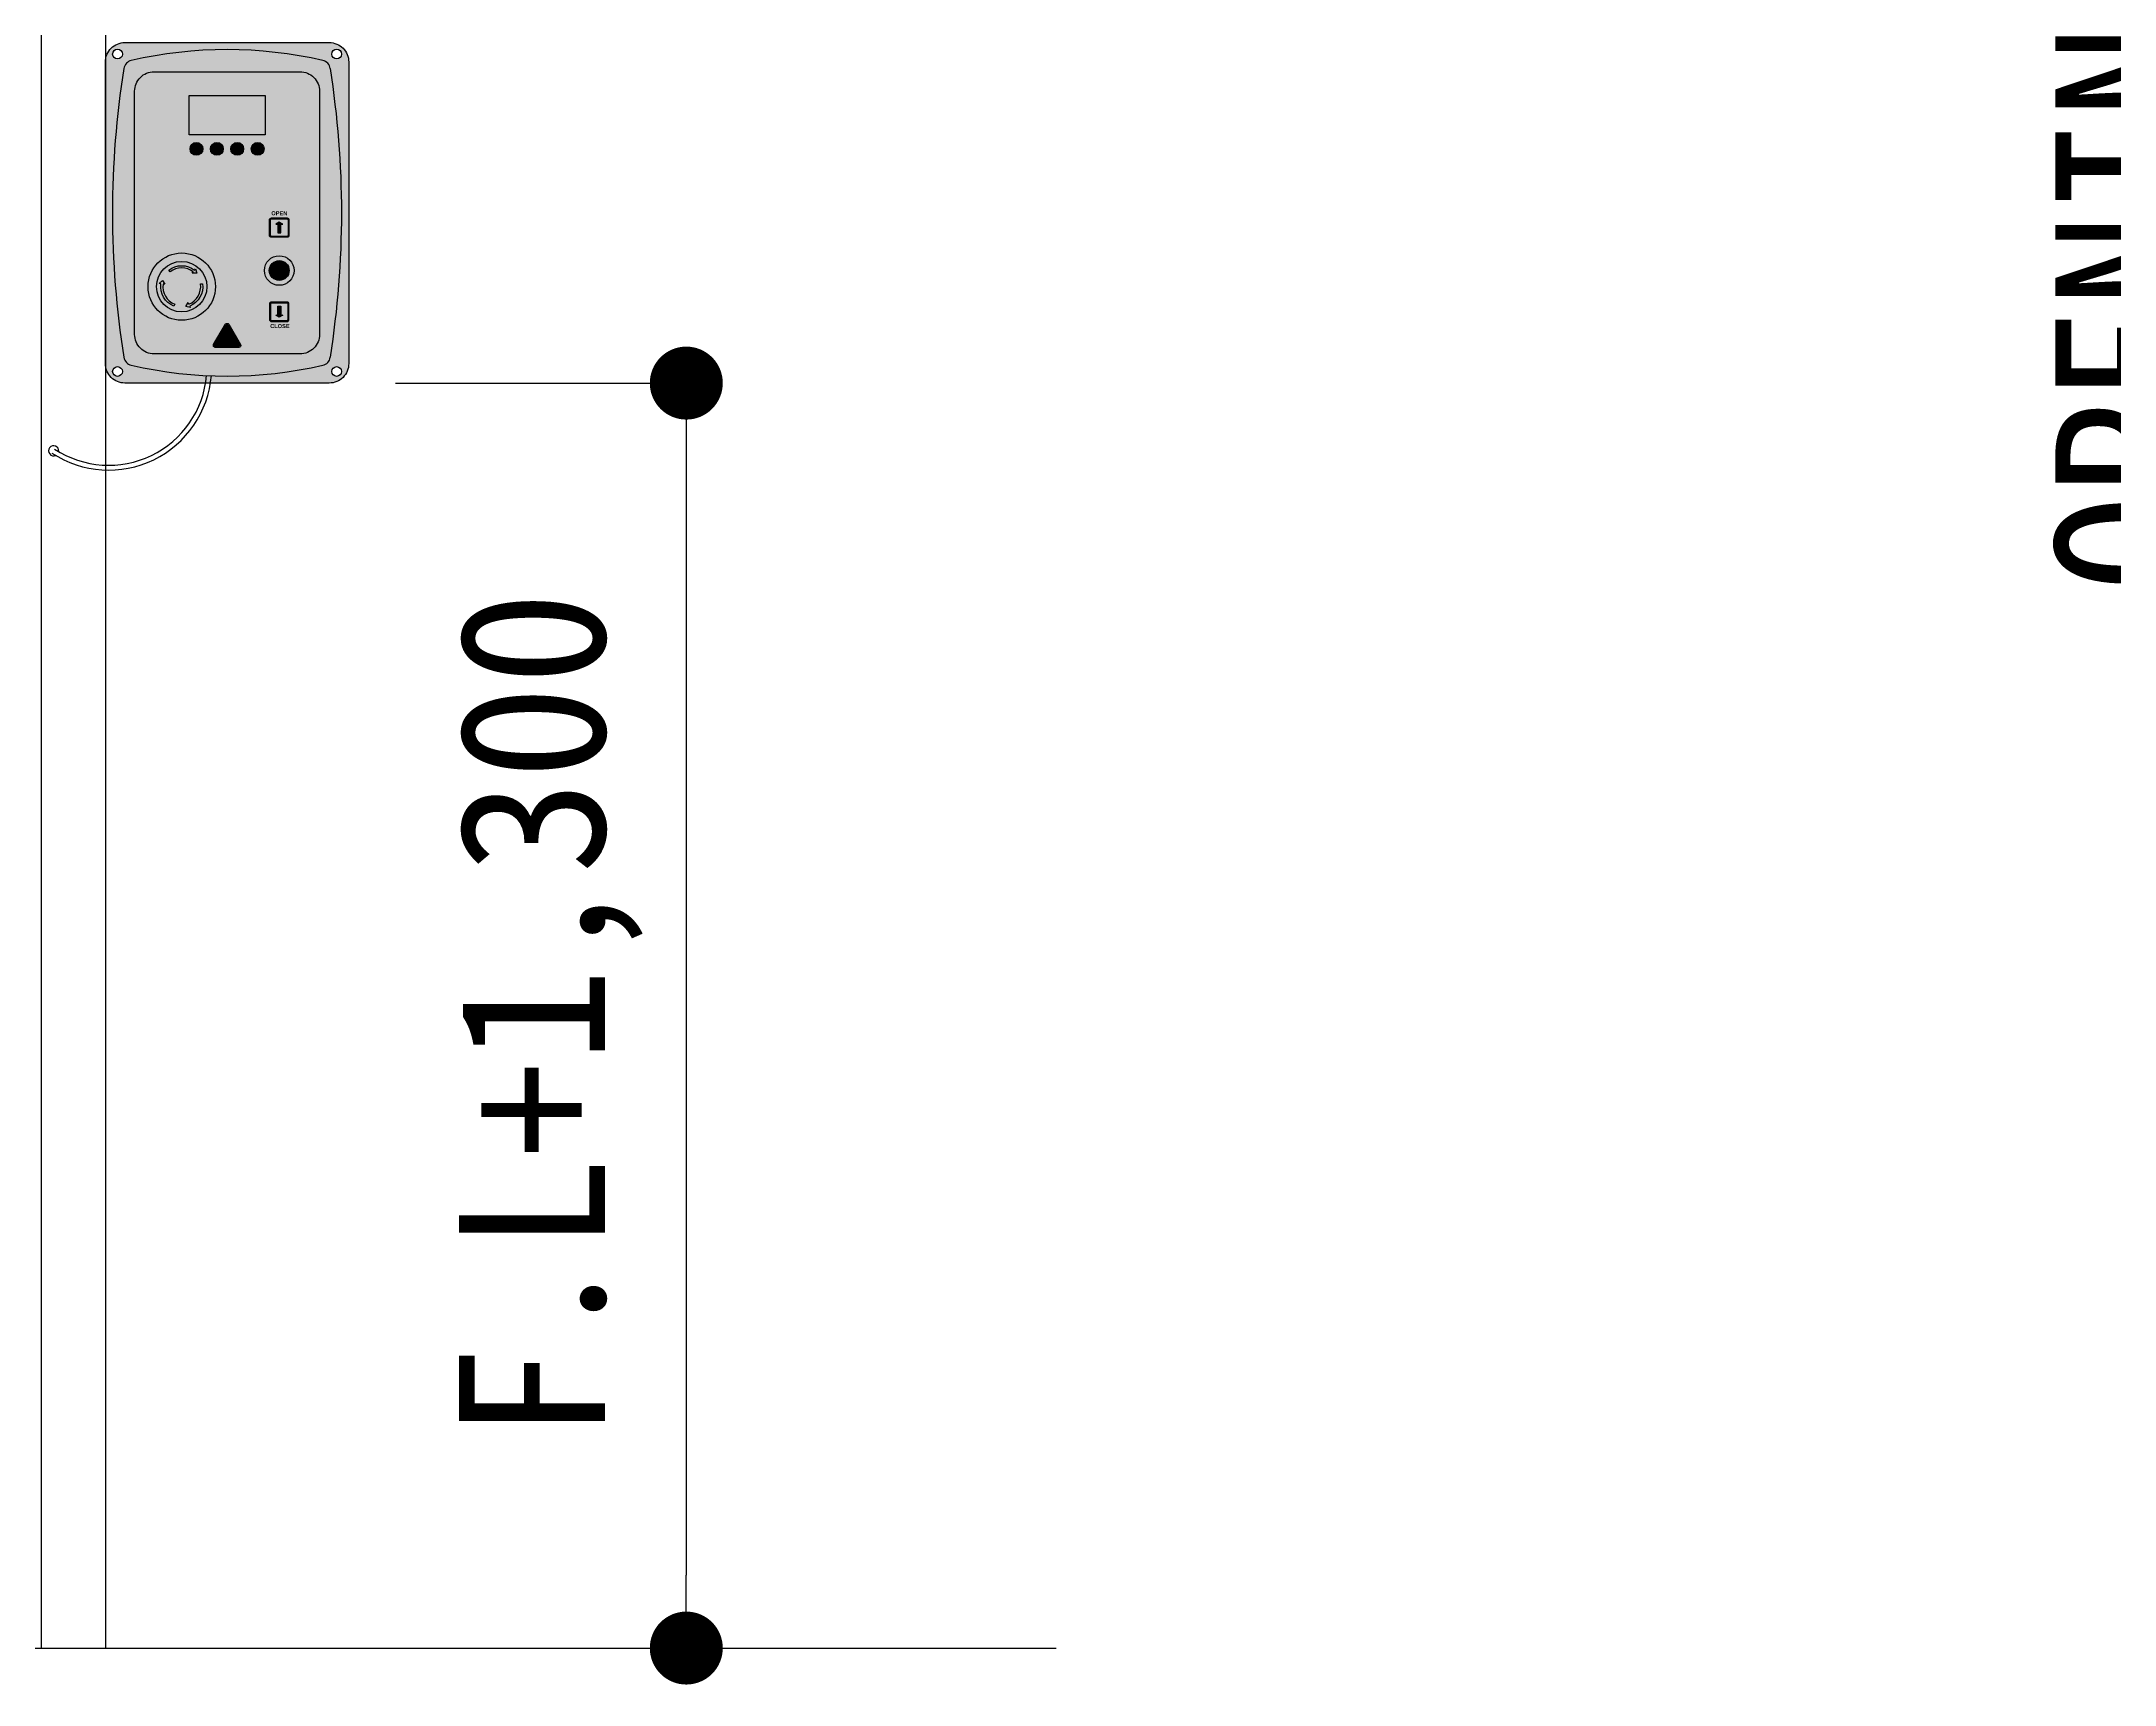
# Model space of a CAD drawing. Header units: millimetres. Extents: x 909 to 159266, y 137 to 21462.
# Drawn here: x 91008 to 93139, y 10849 to 12537 of the extents above; entities that cross this region are included whole.
import ezdxf

# ---------------------------------------------------------------- set-up
doc = ezdxf.new("R2010")
doc.units = ezdxf.units.MM
doc.header["$LTSCALE"] = 50
doc.header["$MEASUREMENT"] = 0
doc.layers.get('Defpoints').update_dxf_attribs({"color": 181})
for name, color, linetype in [('252', 252, 'Continuous'), ('DIM', 7, 'Continuous'), ('FIN', 5, 'Continuous'), ('OHD Frame', 2, 'Continuous'), ('OHD Track', 4, 'Continuous')]:
    doc.layers.add(name, color=color, linetype=linetype)
doc.styles.add('2020음성 1차', font='나눔고딕Bold.ttf')
doc.styles.add('돋움체', font='')
doc.styles.get('돋움체').set_extended_font_data('DotumChe')
doc.dimstyles.new('류재성$0', dxfattribs={"dimscale": 50, "dimtxt": 3, "dimasz": 1.5, "dimexe": 0, "dimexo": 2, "dimgap": 1, "dimtad": 1, "dimdec": 0, "dimdsep": 46, "dimlunit": 6, "dimtxsty": '2020음성 1차', "dimblk1": 'DOT', "dimblk2": 'DOT', "dimsah": 1, "dimcen": 0.09, "dimclrt": 4, "dimadec": 0, "dimazin": 0, "dimtfac": 1, "dimtdec": 4, "dimtofl": 0, "dimtmove": 0, "dimatfit": 3, "dimldrblk": 'DOT', "dimfxl": 1, "dimtolj": 1, "dimtzin": 0, "dimarcsym": 0})

# ---------------------------------------------------------------- blocks, each defined once
blk = doc.blocks.new('_Dot')
at = {"layer": 'DIM', "color": 0, "lineweight": -2}
blk.add_line((-0.5, 0), (-1, 0), dxfattribs=at)
at = {"layer": 'DIM', "color": 0, "const_width": 0.5}
blk.add_lwpolyline([(-0.25, 0, 1), (0.25, 0, 1)], format="xyb", close=True, dxfattribs=at)
blk = doc.blocks.new('*D5548')
at = {"layer": '252', "color": 0, "lineweight": -2}
for p, q in [((91372, 12186.2), (91670.8, 12186.2)), ((91670.8, 12111.2), (91670.8, 10961.2)), ((91491, 10886.2), (91670.8, 10886.2))]:
    blk.add_line(p, q, dxfattribs=at)
at = {"layer": 'Defpoints', "color": 0}
for p in [(91272, 12186.2), (91391, 10886.2), (91670.8, 10886.2)]:
    blk.add_point(p, dxfattribs=at)
at = {"layer": '252', "color": 0, "linetype": 'ByBlock', "lineweight": -2, "xscale": 75, "yscale": 75, "zscale": 75}
for p, rotation in [((91670.8, 12186.2), 90), ((91670.8, 10886.2), 270)]:
    blk.add_blockref('_Dot', p, dxfattribs=dict(at, rotation=rotation))
at = {"layer": '252', "color": 4, "insert": (91531.5, 11536.2), "char_height": 150, "attachment_point": 5, "rotation": 90, "style": '돋움체'}
blk.add_mtext('\\A1;F.L+1,300', dxfattribs=at)
blk = doc.blocks.new('*U3808')
blk.add_lwpolyline([(13.2, 0.7), (14.4, -3.8), (9.7, -3.8), (10.8, -2.4, 0.343978), (-13.1, -2.4), (-14.4, -0.7, -0.343978), (12.1, -0.7), (13.2, 0.7)], format="xyb")
blk = doc.blocks.new('*U3807')
at = {"color": 0, "linetype": 'ByBlock', "lineweight": -2, "transparency": 16777216}
blk.add_blockref('*U3808', (1466522.3, 9931), dxfattribs=at)
for p, rotation in [((1466505.3, 9905.4), 120), ((1466536, 9903.5), 240)]:
    blk.add_blockref('*U3808', p, dxfattribs=dict(at, rotation=rotation))
blk = doc.blocks.new('SPC-CONTROL')
at = {"true_color": 0x050505}
h = blk.add_hatch(color=18, dxfattribs=at)
h.dxf.hatch_style = 1
h.paths.add_polyline_path([(52600, 56292.8), (52390, 56292.8, 0.414214), (52370, 56272.8), (52370, 55962.8, 0.414214), (52390, 55942.8), (52600, 55942.8, 0.414214), (52620, 55962.8), (52620, 56272.8, 0.414214)])
h.paths.add_polyline_path([(52396.5, 56274.3, 0.305681), (52388.9, 56266.1, 0.078861), (52388.9, 55969.4, 0.305681), (52396.5, 55961.2, 0.113868), (52593.4, 55961.2, 0.305681), (52601, 55969.4, 0.078861), (52601, 56266.1, 0.305681), (52593.4, 56274.3, 0.113868)], flags=16)
h.paths.add_polyline_path([(52570, 56262.8, -0.414214), (52590, 56242.8), (52590, 55992.8, -0.414214), (52570, 55972.8), (52420, 55972.8, -0.414214), (52400, 55992.8), (52400, 56242.8, -0.414214), (52420, 56262.8)], flags=0)
h.paths.add_polyline_path([(52602.6, 56280.9, -1), (52612.6, 56280.9, -1)], flags=16)
h.paths.add_polyline_path([(52377.4, 56280.9, -1), (52387.4, 56280.9, -1)], flags=16)
h.paths.add_polyline_path([(52612.6, 55954.7, -1), (52602.6, 55954.7, -1)], flags=16)
h.paths.add_polyline_path([(52387.4, 55954.7, -1), (52377.4, 55954.7, -1)], flags=16)
at = {"true_color": 0x636466}
h = blk.add_hatch(color=251, dxfattribs=at)
h.dxf.hatch_style = 1
h.paths.add_polyline_path([(52601, 56266.1, 0.305681), (52593.4, 56274.3, 0.113868), (52396.5, 56274.3, 0.305681), (52388.9, 56266.1, 0.078861), (52388.9, 55969.4, 0.305681), (52396.5, 55961.2, 0.113868), (52593.4, 55961.2, 0.305681), (52601, 55969.4, 0.078861)])
h.paths.add_polyline_path([(52590, 55992.8, -0.414214), (52570, 55972.8), (52420, 55972.8, -0.414214), (52400, 55992.8), (52400, 56242.8, -0.414214), (52420, 56262.8), (52570, 56262.8, -0.414214), (52590, 56242.8)], flags=16)
at = {"true_color": 0x7aafdf}
h = blk.add_hatch(color=143, dxfattribs=at)
h.dxf.hatch_style = 1
h.paths.add_polyline_path([(52590, 56242.8, 0.414214), (52570, 56262.8), (52420, 56262.8, 0.414214), (52400, 56242.8), (52400, 55992.8, 0.414214), (52420, 55972.8), (52570, 55972.8, 0.414214), (52590, 55992.8)])
at = {"true_color": 0x0ac2ff}
h = blk.add_hatch(color=140, dxfattribs=at)
h.dxf.hatch_style = 1
h.paths.add_polyline_path([(52534, 56238.5), (52455.9, 56238.5), (52455.9, 56197.8), (52534, 56197.8)])
at = {"true_color": 0xffffff}
h = blk.add_hatch(color=7, dxfattribs=at)
h.dxf.hatch_style = 1
h.paths.add_polyline_path([(52470.1, 56183.5, 1), (52457, 56183.5, 1)])
h.paths.add_polyline_path([(52458, 56183.5, -1), (52469.1, 56183.5, -1)], flags=16)
h = blk.add_hatch(color=1)
h.dxf.hatch_style = 1
h.paths.add_polyline_path([(52458, 56183.5, 1), (52469.1, 56183.5, 1)])
h = blk.add_hatch(color=7, dxfattribs=at)
h.dxf.hatch_style = 1
h.paths.add_polyline_path([(52491.1, 56183.5, 1), (52477.9, 56183.5, 1)])
h.paths.add_polyline_path([(52478.9, 56183.5, -1), (52490.1, 56183.5, -1)], flags=16)
at = {"true_color": 0x22346e}
h = blk.add_hatch(color=159, dxfattribs=at)
h.dxf.hatch_style = 1
h.paths.add_polyline_path([(52478.9, 56183.5, 1), (52490.1, 56183.5, 1)])
at = {"true_color": 0xffffff}
h = blk.add_hatch(color=7, dxfattribs=at)
h.dxf.hatch_style = 1
h.paths.add_polyline_path([(52512, 56183.5, 1), (52498.8, 56183.5, 1)])
h.paths.add_polyline_path([(52499.8, 56183.5, -1), (52511, 56183.5, -1)], flags=16)
h = blk.add_hatch(color=140)
h.dxf.hatch_style = 1
h.paths.add_polyline_path([(52511, 56183.5, 1), (52499.8, 56183.5, 1)])
h = blk.add_hatch(color=7, dxfattribs=at)
h.dxf.hatch_style = 1
h.paths.add_polyline_path([(52533, 56183.5, 1), (52519.8, 56183.5, 1)])
h.paths.add_polyline_path([(52520.8, 56183.5, -1), (52532, 56183.5, -1)], flags=16)
at = {"true_color": 0x136734}
h = blk.add_hatch(color=116, dxfattribs=at)
h.dxf.hatch_style = 1
h.paths.add_polyline_path([(52532, 56183.5, 1), (52520.8, 56183.5, 1)])
at = {"true_color": 0xffffff}
h = blk.add_hatch(color=7, dxfattribs=at)
h.dxf.hatch_style = 1
h.paths.add_polyline_path([(52558.6, 56094.6), (52558.6, 56110.6, 0.414214), (52556.6, 56112.6), (52540.6, 56112.6, 0.414214), (52538.6, 56110.6), (52538.6, 56094.6, 0.414214), (52540.6, 56092.6), (52556.6, 56092.6, 0.414214)])
h.paths.add_polyline_path([(52540.6, 56093.6, -0.414214), (52539.6, 56094.6), (52539.6, 56110.6, -0.414214), (52540.6, 56111.6), (52556.6, 56111.6, -0.414214), (52557.6, 56110.6), (52557.6, 56094.6, -0.414214), (52556.6, 56093.6)], flags=16)
h.paths.add_polyline_path([(52550.2, 56097.1), (52547.1, 56097.1), (52547.1, 56106.1), (52545, 56106.1), (52548.6, 56108.3), (52552.3, 56106.1), (52550.2, 56106.1)], flags=0)
h = blk.add_hatch(color=7, dxfattribs=at)
h.dxf.hatch_style = 1
h.paths.add_polyline_path([(52550.2, 56106.1), (52552.3, 56106.1), (52548.6, 56108.3), (52545, 56106.1), (52547.1, 56106.1), (52547.1, 56097.1), (52550.2, 56097.1)])
at = {"true_color": 0xffff14}
h = blk.add_hatch(color=2, dxfattribs=at)
h.dxf.hatch_style = 1
h.paths.add_polyline_path([(52482.9, 56041.9, 1), (52413.8, 56041.9, 1)])
h.paths.add_polyline_path([(52422.4, 56041.9, -1), (52474.3, 56041.9, -1)], flags=16)
h.paths.add_polyline_path([(52440.3, 56022, -0.343978), (52427.1, 56044.9), (52425.3, 56045.1), (52428.6, 56048.4), (52430.9, 56044.3), (52429.1, 56044.6, 0.343978), (52441.1, 56023.9)], flags=0)
h.paths.add_polyline_path([(52452.6, 56021.6), (52455, 56025.6), (52455.6, 56023.9, 0.343978), (52467.6, 56044.6), (52469.7, 56044.9, -0.343978), (52456.4, 56022), (52457.1, 56020.3)], flags=0)
h.paths.add_polyline_path([(52436.4, 56057.2), (52435.1, 56058.9, -0.343978), (52461.6, 56058.9), (52462.7, 56060.3), (52463.8, 56055.8), (52459.2, 56055.8), (52460.3, 56057.2, 0.343978)], flags=0)
h = blk.add_hatch(color=1)
h.dxf.hatch_style = 1
h.paths.add_polyline_path([(52563.9, 56058.5, 1), (52533.4, 56058.5, 1)])
h.paths.add_polyline_path([(52538.4, 56058.5, -1), (52558.9, 56058.5, -1)], flags=16)
h.paths.add_polyline_path([(52539.4, 56058.5, -1), (52557.9, 56058.5, -1)], flags=0)
h = blk.add_hatch(color=1)
h.dxf.hatch_style = 1
h.paths.add_polyline_path([(52422.4, 56041.9, 1), (52474.3, 56041.9, 1)])
h.paths.add_polyline_path([(52436.4, 56057.2), (52435.1, 56058.9, -0.343978), (52461.6, 56058.9), (52462.7, 56060.3), (52463.8, 56055.8), (52459.2, 56055.8), (52460.3, 56057.2, 0.343978)], flags=16)
h.paths.add_polyline_path([(52467.6, 56044.6), (52469.7, 56044.9, -0.343978), (52456.4, 56022), (52457.1, 56020.3), (52452.6, 56021.6), (52455, 56025.6), (52455.6, 56023.9, 0.343978)], flags=16)
h.paths.add_polyline_path([(52430.9, 56044.3), (52429.1, 56044.6, 0.343978), (52441.1, 56023.9), (52440.3, 56022, -0.343978), (52427.1, 56044.9), (52425.3, 56045.1), (52428.6, 56048.4)], flags=16)
h = blk.add_hatch(color=1)
h.dxf.hatch_style = 1
h.paths.add_polyline_path([(52435.1, 56058.9), (52436.4, 56057.2, -0.343978), (52460.3, 56057.2), (52459.2, 56055.8), (52463.8, 56055.8), (52462.7, 56060.3), (52461.6, 56058.9, 0.343978)])
h.paths.add_polyline_path([(52429.1, 56044.6), (52430.9, 56044.3), (52428.6, 56048.4), (52425.3, 56045.1), (52427.1, 56044.9, 0.343978), (52440.3, 56022), (52441.1, 56023.9, -0.343978)])
h.paths.add_polyline_path([(52469.7, 56044.9), (52467.6, 56044.6, -0.343978), (52455.6, 56023.9), (52455, 56025.6), (52452.6, 56021.6), (52457.1, 56020.3), (52456.4, 56022, 0.343978)])
at = {"true_color": 0xffffff}
h = blk.add_hatch(color=7, dxfattribs=at)
h.dxf.hatch_style = 1
h.paths.add_polyline_path([(52538.4, 56058.5, 1), (52558.9, 56058.5, 1)])
h.paths.add_polyline_path([(52557.9, 56058.5, -1), (52539.4, 56058.5, -1)], flags=16)
h = blk.add_hatch(color=1)
h.dxf.hatch_style = 1
h.paths.add_polyline_path([(52539.4, 56058.5, 1), (52557.9, 56058.5, 1)])
h = blk.add_hatch(color=7, dxfattribs=at)
h.dxf.hatch_style = 1
h.paths.add_polyline_path([(52558.6, 56024.1), (52558.6, 56008.1, -0.414214), (52556.6, 56006.1), (52540.6, 56006.1, -0.414214), (52538.6, 56008.1), (52538.6, 56024.1, -0.414214), (52540.6, 56026.1), (52556.6, 56026.1, -0.414214)])
h.paths.add_polyline_path([(52540.6, 56025.1, 0.414214), (52539.6, 56024.1), (52539.6, 56008.1, 0.414214), (52540.6, 56007.1), (52556.6, 56007.1, 0.414214), (52557.6, 56008.1), (52557.6, 56024.1, 0.414214), (52556.6, 56025.1)], flags=16)
h.paths.add_polyline_path([(52550.2, 56021.7), (52547.1, 56021.7), (52547.1, 56012.7), (52545, 56012.7), (52548.6, 56010.5), (52552.3, 56012.7), (52550.2, 56012.7)], flags=0)
h = blk.add_hatch(color=7, dxfattribs=at)
h.dxf.hatch_style = 1
h.paths.add_polyline_path([(52550.2, 56012.7), (52552.3, 56012.7), (52548.6, 56010.5), (52545, 56012.7), (52547.1, 56012.7), (52547.1, 56021.7), (52550.2, 56021.7)])
at = {"true_color": 0x030303}
h = blk.add_hatch(color=18, dxfattribs=at)
h.dxf.hatch_style = 1
h.paths.add_polyline_path([(52496.7, 56003.2, 0.57735), (52493.2, 56003.2), (52481.2, 55982.4, 0.57735), (52482.9, 55979.4), (52507, 55979.4, 0.57735), (52508.7, 55982.4)])
h.paths.add_polyline_path([(52507.8, 55981.9, -0.57735), (52507, 55980.4), (52482.9, 55980.4, -0.57735), (52482.1, 55981.9), (52494.1, 56002.7, -0.57735), (52495.8, 56002.7)], flags=16)
at = {"true_color": 0xffff14}
h = blk.add_hatch(color=2, dxfattribs=at)
h.dxf.hatch_style = 1
h.paths.add_polyline_path([(52495.8, 56002.7, 0.57735), (52494.1, 56002.7), (52482.1, 55981.9, 0.57735), (52482.9, 55980.4), (52507, 55980.4, 0.57735), (52507.8, 55981.9)])
at = {"true_color": 0x030303}
h = blk.add_hatch(color=18, dxfattribs=at)
h.dxf.hatch_style = 1
h.paths.add_polyline_path([(52493.1, 55986.1), (52493.9, 55981.9), (52497.7, 55983.7), (52496, 55984.6), (52499, 55990.6), (52493.9, 55991), (52496.5, 55998.2), (52493.7, 55999.3), (52489.9, 55989), (52496.7, 55989), (52494.8, 55985.2)])
at = {"elevation": 0}
blk.add_lwpolyline([(52390, 56292.8), (52600, 56292.8, -0.414214), (52620, 56272.8), (52620, 55962.8, -0.414214), (52600, 55942.8), (52390, 55942.8, -0.414214), (52370, 55962.8), (52370, 56272.8, -0.414214)], format="xyb", close=True, dxfattribs=at)
at = {"color": 143, "true_color": 0x7aafdf, "elevation": 0}
blk.add_lwpolyline([(52420, 56262.8), (52570, 56262.8, -0.414214), (52590, 56242.8), (52590, 55992.8, -0.414214), (52570, 55972.8), (52420, 55972.8, -0.414214), (52400, 55992.8), (52400, 56242.8, -0.414214)], format="xyb", close=True, dxfattribs=at)
at = {"color": 18, "true_color": 0x030303, "elevation": 0}
blk.add_lwpolyline([(52455.9, 56238.5), (52534, 56238.5), (52534, 56197.8), (52455.9, 56197.8)], close=True, dxfattribs=at)
at = {"color": 7, "true_color": 0xffffff, "elevation": 0}
for points in [[(52540.6, 56112.6), (52556.6, 56112.6, -0.414214), (52558.6, 56110.6), (52558.6, 56094.6, -0.414214), (52556.6, 56092.6), (52540.6, 56092.6, -0.414214), (52538.6, 56094.6), (52538.6, 56110.6, -0.414214)], [(52540.6, 56111.6), (52556.6, 56111.6, -0.414214), (52557.6, 56110.6), (52557.6, 56094.6, -0.414214), (52556.6, 56093.6), (52540.6, 56093.6, -0.414214), (52539.6, 56094.6), (52539.6, 56110.6, -0.414214)], [(52540.6, 56006.1), (52556.6, 56006.1, 0.414214), (52558.6, 56008.1), (52558.6, 56024.1, 0.414214), (52556.6, 56026.1), (52540.6, 56026.1, 0.414214), (52538.6, 56024.1), (52538.6, 56008.1, 0.414214)], [(52540.6, 56007.1), (52556.6, 56007.1, 0.414214), (52557.6, 56008.1), (52557.6, 56024.1, 0.414214), (52556.6, 56025.1), (52540.6, 56025.1, 0.414214), (52539.6, 56024.1), (52539.6, 56008.1, 0.414214)]]:
    blk.add_lwpolyline(points, format="xyb", close=True, dxfattribs=at)
for points in [[(52550.2, 56097.1), (52550.2, 56106.1), (52552.3, 56106.1), (52548.6, 56108.3), (52545, 56106.1), (52547.1, 56106.1), (52547.1, 56097.1)], [(52550.2, 56021.7), (52550.2, 56012.7), (52552.3, 56012.7), (52548.6, 56010.5), (52545, 56012.7), (52547.1, 56012.7), (52547.1, 56021.7)]]:
    blk.add_lwpolyline(points, close=True, dxfattribs=at)
at = {"color": 18, "true_color": 0x030303, "elevation": 0}
for points in [[(52507, 55979.4), (52482.9, 55979.4, -0.57735), (52481.2, 55982.4), (52493.2, 56003.2, -0.57735), (52496.7, 56003.2), (52508.7, 55982.4, -0.57735)], [(52507, 55980.4), (52482.9, 55980.4, -0.57735), (52482.1, 55981.9), (52494.1, 56002.7, -0.57735), (52495.8, 56002.7), (52507.8, 55981.9, -0.57735)]]:
    blk.add_lwpolyline(points, format="xyb", close=True, dxfattribs=at)
blk.add_lwpolyline([(52493.1, 55986.1), (52493.9, 55981.9), (52497.7, 55983.7), (52496, 55984.6), (52499, 55990.6), (52493.9, 55991), (52496.5, 55998.2), (52493.7, 55999.3), (52489.9, 55989), (52496.7, 55989), (52494.8, 55985.2), (52493.1, 55986.1)], dxfattribs=at)
for centre in [(52382.4, 56280.9, 0), (52607.6, 56280.9, 0), (52382.4, 55954.7, 0), (52607.6, 55954.7, 0)]:
    blk.add_circle(centre, 5)
at = {"color": 7, "true_color": 0xffffff}
for centre, radius in [((52463.5, 56183.5, 0), 6.59), ((52463.5, 56183.5, 0), 5.59), ((52484.5, 56183.5, 0), 6.59), ((52484.5, 56183.5, 0), 5.59), ((52505.4, 56183.5, 0), 6.59), ((52505.4, 56183.5, 0), 5.59), ((52526.4, 56183.5, 0), 6.59), ((52526.4, 56183.5, 0), 5.59)]:
    blk.add_circle(centre, radius, dxfattribs=at)
at = {"color": 2}
for radius in [34.6, 25.9]:
    blk.add_circle((52448.4, 56041.9, 0), radius, dxfattribs=at)
at = {"color": 1}
for radius in [15.2, 10.2, 9.22]:
    blk.add_circle((52548.6, 56058.5, 0), radius, dxfattribs=at)
for centre, radius, start, end in [((52495, 55847.6, 0), 437.9, 77.0077, 102.9923), ((53323.9, 56117.8, 0), 946.7, 170.9819, 189.0181), ((52398.8, 56264.6, 0), 10, 102.9923, 170.9819), ((52591.2, 56264.6, 0), 10, 9.0181, 77.0077), ((51666.1, 56117.8, 0), 946.7, 350.9819, 9.0181), ((52398.8, 55970.9, 0), 10, 189.0181, 257.0077), ((52591.2, 55970.9, 0), 10, 282.9923, 350.9819), ((52495, 56387.9, 0), 437.9, 257.0077, 282.9923)]:
    blk.add_arc(centre, radius, start, end)
at = {"layer": 'FIN', "color": 0}
for centre, radius, start, end in [((52373.3, 55959.4, 0), 106, 236.6301, 355.2057), ((52373.3, 55959.4, 0), 101, 236.6301, 354.9677), ((52316.8, 55873.2, 0), 5.2, 351.7822, 293.8533)]:
    blk.add_arc(centre, radius, start, end, dxfattribs=at)
at = {"color": 18, "true_color": 0x030303}
blk.add_blockref('*U3807', (-1414072.8, 46128.6, 0), dxfattribs=at)
at = {"color": 7, "true_color": 0xffffff, "style": '2020음성 1차'}
for s, height, p in [('1', 6.37, (52461, 56180.5, 0)), ('2', 6.37, (52481.9, 56180.5, 0)), ('3', 6.37, (52502.8, 56180.5, 0)), ('4', 6.37, (52523.8, 56180.5, 0)), ('OPEN', 4.18, (52540.5, 56115.3, 0)), ('STOP', 4.18, (52541.7, 56056.6, 0)), ('CLOSE', 4.18, (52539.3, 55999.3, 0))]:
    blk.add_text(s, height=height, dxfattribs=at).set_placement(p)
blk = doc.blocks.new('*D5550')
at = {"layer": '252', "color": 0, "lineweight": -2}
for p, q in [((91372, 12186.2), (91670.8, 12186.2)), ((91670.8, 12111.2), (91670.8, 10961.2)), ((91491, 10886.2), (91670.8, 10886.2))]:
    blk.add_line(p, q, dxfattribs=at)
at = {"layer": 'Defpoints', "color": 0}
for p in [(91272, 12186.2), (91391, 10886.2), (91670.8, 10886.2)]:
    blk.add_point(p, dxfattribs=at)
at = {"layer": '252', "color": 0, "linetype": 'ByBlock', "lineweight": -2, "xscale": 75, "yscale": 75, "zscale": 75}
for p, rotation in [((91670.8, 12186.2), 90), ((91670.8, 10886.2), 270)]:
    blk.add_blockref('_Dot', p, dxfattribs=dict(at, rotation=rotation))
at = {"layer": '252', "color": 4, "insert": (91531.5, 11536.2), "char_height": 150, "attachment_point": 5, "rotation": 90, "style": '돋움체'}
blk.add_mtext('\\A1;F.L+1,300', dxfattribs=at)
blk = doc.blocks.new('*D5561')
at = {"layer": '252', "color": 0, "lineweight": -2}
for p, q in [((93722.4, 15386.2), (93315.4, 15386.2)), ((93315.4, 10961.2), (93315.4, 15311.2)), ((93722.4, 10886.2), (93315.4, 10886.2))]:
    blk.add_line(p, q, dxfattribs=at)
at = {"layer": 'Defpoints', "color": 0}
for p in [(93315.4, 15386.2), (93822.4, 15386.2), (93822.4, 10886.2)]:
    blk.add_point(p, dxfattribs=at)
at = {"layer": '252', "color": 0, "linetype": 'ByBlock', "lineweight": -2, "xscale": 75, "yscale": 75, "zscale": 75}
for p, rotation in [((93315.4, 15386.2), 90), ((93315.4, 10886.2), 270)]:
    blk.add_blockref('_Dot', p, dxfattribs=dict(at, rotation=rotation))
at = {"layer": '252', "color": 4, "insert": (93172, 13136.2), "char_height": 150, "attachment_point": 5, "rotation": 90, "style": '돋움체'}
blk.add_mtext('\\A1;OPENING HEIGHT = "4,500"', dxfattribs=at)

msp = doc.modelspace()

# ---------------------------------------------------------------- linework, layer by layer
msp.add_line((80213.2, 10886.2, 0), (92050.9, 10886.2, 0))
at = {"layer": 'OHD Frame'}
msp.add_line((91073.8, 18361.2, 0), (91073.8, 10886.2, 0), dxfattribs=at)
at = {"layer": 'OHD Track'}
msp.add_line((91008.1, 10886.2, 0), (91008.1, 18092.5, 0), dxfattribs=at)

# ---------------------------------------------------------------- block references
msp.add_blockref('SPC-CONTROL', (38703.9, -43756.6, 0))

# ---------------------------------------------------------------- dimensions: what is measured, and where the dimension line sits
at = {"layer": '252', "color": 0}
for base, p1, p2, text, picture, middle in [((93315.4, 15386.2, 0), (93822.4, 10886.2, 0), (93822.4, 15386.2, 0), 'OPENING HEIGHT = "<>"', '*D5561', (93172, 13136.2, 0)), ((91670.8, 10886.2, 0), (91272, 12186.2, 0), (91391, 10886.2, 0), 'F.L+1,300', '*D5548', (91531.5, 11536.2, 0)), ((91670.8, 10886.2, 0), (91272, 12186.2, 0), (91391, 10886.2, 0), 'F.L+1,300', '*D5550', (91531.5, 11536.2, 0))]:
    dim = msp.add_linear_dim(base=base, p1=p1, p2=p2, angle=90, text=text, dimstyle='류재성$0', override={"dimtxsty": '돋움체'}, dxfattribs=at)
    dim.commit()
    dim.dimension.update_dxf_attribs({"geometry": picture, "text_midpoint": middle})

doc.saveas('drawing.dxf')
